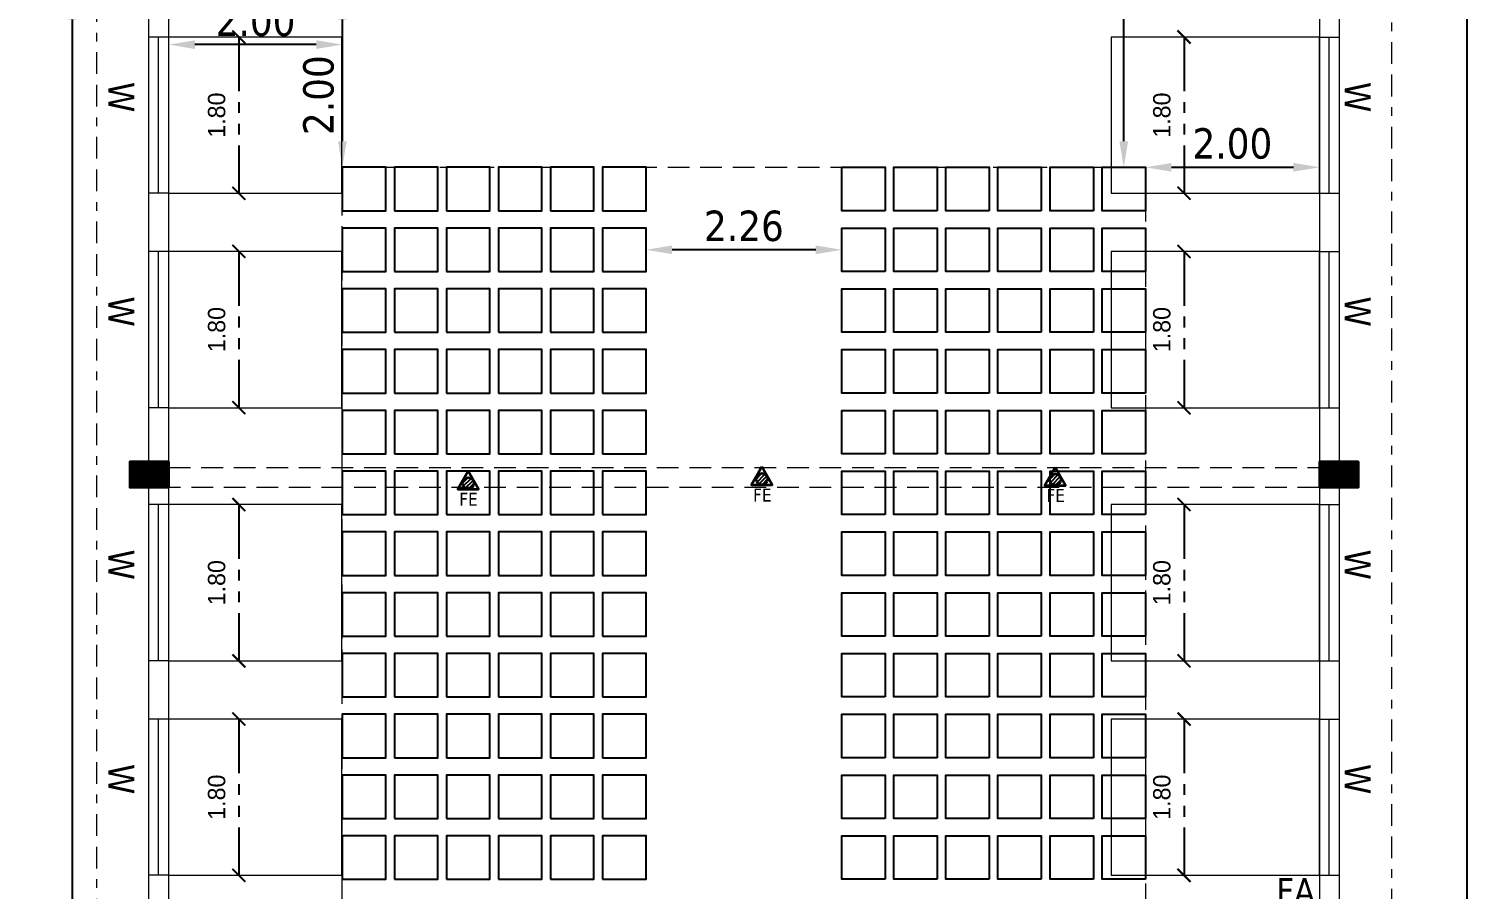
# Model space of a CAD drawing. Header units: metres. Extents: x -44 to 239, y -4 to 219.
# Drawn here: x 119.96 to 136.62, y 54.98 to 64.88 of the extents above; entities that cross this region are included whole.
import ezdxf

# ---------------------------------------------------------------- set-up
doc = ezdxf.new("R2010")
doc.units = ezdxf.units.M
doc.header["$MEASUREMENT"] = 0
for name, pattern in [('001- GROUND FLOOR PLAN$0$HIDDEN', [0.375, 0.25, -0.125]), ('BORDER2', [0.875, 0.25, -0.125, 0.25, -0.125, 0, -0.125]), ('HIDDEN2', [4.7625, 3.175, -1.5875]), ('PHANTOM2', [1.25, 0.625, -0.125, 0.125, -0.125, 0.125, -0.125])]:
    doc.linetypes.add(name, pattern=pattern)
for name, color, linetype in [('0 @ 1', 7, 'Continuous'), ('BLK_2_FLR_2_BLT_UP_AREA', 8, 'Continuous'), ('BLK_2_FLR_2_CARPET_AREA', 8, 'Continuous'), ('SEATING_AREA', 7, 'Continuous')]:
    doc.layers.add(name, color=color, linetype=linetype)
for name, color, linetype, lineweight in [('A-Column RCC', 6, 'Continuous', 30), ('A-Hatch Concrete-TC', 253, 'Continuous', 0), ('BLK_2_FLR_2_ROOM_1', 2, 'Continuous', 0), ('BLK_2_FLR_2_ROOM_1_LIGHT_VENTILATION_1', 232, 'Continuous', 0), ('BLK_2_FLR_2_SEATING_AREA', 7, 'Continuous', 0), ('FLOOR01', 7, 'Continuous', 30)]:
    doc.layers.add(name, color=color, linetype=linetype, lineweight=lineweight)
doc.styles.add('CODE', font='tahoma.ttf')
doc.styles.add('USA TEXT', font='GOTHIC.TTF')
doc.dimstyles.new('1-100-ED', dxfattribs={"dimtxt": 0.2, "dimasz": 0.15, "dimexe": 0.18, "dimexo": 0.0625, "dimgap": 0.15, "dimtad": 1, "dimzin": 0, "dimdsep": 46, "dimtxsty": 'USA TEXT', "dimblk": 'ARCHTICK', "dimcen": 0.1, "dimse1": 1, "dimse2": 1, "dimclrd": 256, "dimclrt": 256, "dimadec": 0, "dimazin": 0, "dimtfac": 1, "dimtofl": 0, "dimtmove": 0, "dimatfit": 3, "dimldrblk": 'ARCHTICK', "dimfxl": 0, "dimtolj": 1, "dimtzin": 0, "dimarcsym": 0})
doc.dimstyles.new('OUTER', dxfattribs={"dimscale": 0, "dimtxt": 0.35, "dimasz": 0.3, "dimexe": 0.18, "dimexo": 0.0625, "dimgap": 0.09, "dimtad": 1, "dimzin": 0, "dimdsep": 46, "dimtxsty": 'CODE', "dimcen": 0.09, "dimse1": 1, "dimse2": 1, "dimclrd": 256, "dimclrt": 1, "dimadec": 0, "dimazin": 0, "dimtfac": 1, "dimtofl": 0, "dimtmove": 2, "dimatfit": 3, "dimfxl": 0, "dimtolj": 1, "dimtzin": 0, "dimarcsym": 0})
pattern_1 = [(45, (53.7381, 43.56416), (-0.022097087, 0.022097087), [])]
pattern_2 = [(45, (57.119214, 43.55857), (-0.022097087, 0.022097087), [])]
pattern_3 = [(45, (50.35281, 43.515576), (-0.022097087, 0.022097087), [])]

# ---------------------------------------------------------------- blocks, each defined once
blk = doc.blocks.new('cq')
at = {"layer": 'A-Hatch Concrete-TC'}
h = blk.add_hatch(dxfattribs=at)
h.set_pattern_fill('ANSI31', scale=0.01, angle=90)
h.set_pattern_definition([(135, (0, 0), (-0.00088388347648, -0.00088388347648), [])])
h.paths.add_polyline_path([(8280.033, -864.633), (8280.033, -864.333), (8279.583, -864.333), (8279.583, -864.633)])
at = {"layer": 'A-Column RCC', "color": 7}
blk.add_lwpolyline([(8280.033, -864.633), (8280.033, -864.333), (8279.583, -864.333), (8279.583, -864.633)], close=True, dxfattribs=at)
blk = doc.blocks.new('*D1026')
at = {"lineweight": -2, "ltscale": 2}
blk.add_line((136.532, 69.481), (136.532, 19.264), dxfattribs=at)
at = {"ltscale": 2}
for points in [[(136.449, 69.481), (136.615, 69.481), (136.532, 69.981)], [(136.449, 19.264), (136.615, 19.264), (136.532, 18.764)]]:
    blk.add_solid(points, dxfattribs=at)
at = {"layer": 'Defpoints', "color": 0, "ltscale": 2}
for p in [(129.665, 69.981), (129.075, 18.764), (136.532, 18.764)]:
    blk.add_point(p, dxfattribs=at)
at = {"color": 1, "lineweight": 20, "ltscale": 2, "insert": (136.182, 44.373), "char_height": 0.5, "attachment_point": 5, "rotation": 90, "style": 'CODE'}
blk.add_mtext('\\A1;51.22', dxfattribs=at)
blk = doc.blocks.new('*D1033')
at = {"lineweight": -2}
blk.add_line((123.572, 63.589), (123.572, 64.991), dxfattribs=at)
for points in [[(123.522, 64.991), (123.622, 64.991), (123.572, 65.291)], [(123.522, 63.589), (123.622, 63.589), (123.572, 63.289)]]:
    blk.add_solid(points)
at = {"layer": 'Defpoints', "color": 0}
for p in [(123.572, 65.291), (123.572, 65.291), (123.572, 63.289)]:
    blk.add_point(p, dxfattribs=at)
at = {"color": 1, "lineweight": 20, "insert": (123.299, 64.12), "char_height": 0.35, "attachment_point": 5, "rotation": 90, "style": 'CODE'}
blk.add_mtext('\\A1;2.00', dxfattribs=at)
blk = doc.blocks.new('*D1034')
at = {"lineweight": -2}
blk.add_line((133.127, 63.289), (134.532, 63.289), dxfattribs=at)
for points in [[(133.127, 63.339), (133.127, 63.239), (132.827, 63.289)], [(134.532, 63.339), (134.532, 63.239), (134.832, 63.289)]]:
    blk.add_solid(points)
at = {"layer": 'Defpoints', "color": 0}
for p in [(134.832, 63.573), (132.827, 63.289), (134.832, 63.289)]:
    blk.add_point(p, dxfattribs=at)
at = {"color": 1, "lineweight": 20, "insert": (133.83, 63.561), "char_height": 0.35, "attachment_point": 5, "style": 'CODE'}
blk.add_mtext('\\A1;2.00', dxfattribs=at)
blk = doc.blocks.new('*D1035')
at = {"lineweight": -2}
blk.add_line((123.272, 64.702), (121.872, 64.702), dxfattribs=at)
for points in [[(121.872, 64.752), (121.872, 64.652), (121.572, 64.702)], [(123.272, 64.752), (123.272, 64.652), (123.572, 64.702)]]:
    blk.add_solid(points)
at = {"layer": 'Defpoints', "color": 0}
for p in [(121.572, 64.702), (121.572, 64.702), (123.572, 63.289)]:
    blk.add_point(p, dxfattribs=at)
at = {"color": 1, "lineweight": 20, "insert": (122.572, 64.974), "char_height": 0.35, "attachment_point": 5, "style": 'CODE'}
blk.add_mtext('\\A1;2.00', dxfattribs=at)
blk = doc.blocks.new('*U343')
at = {"color": 1}
blk.add_lwpolyline([(-0.25, -0.25), (0.25, -0.25), (0.25, 0.25), (-0.25, 0.25)], close=True, dxfattribs=at)
blk = doc.blocks.new('*U344')
at = {"color": 0, "linetype": 'ByBlock', "lineweight": -2}
for p in [(0, 3.5), (0.6, 3.5), (1.2, 3.5), (1.8, 3.5), (2.4, 3.5), (3, 3.5), (0, 2.8), (0.6, 2.8), (1.2, 2.8), (1.8, 2.8), (2.4, 2.8), (3, 2.8), (0, 2.1), (0.6, 2.1), (1.2, 2.1), (1.8, 2.1), (2.4, 2.1), (3, 2.1), (0, 1.4), (0.6, 1.4), (1.2, 1.4), (1.8, 1.4), (2.4, 1.4), (3, 1.4), (0, 0.7), (0.6, 0.7), (1.2, 0.7), (1.8, 0.7), (2.4, 0.7), (3, 0.7), (0, 0), (0.6, 0), (1.2, 0), (1.8, 0), (2.4, 0), (3, 0)]:
    blk.add_blockref('*U343', p, dxfattribs=at)
blk = doc.blocks.new('*U362')
at = {"color": 1}
blk.add_lwpolyline([(-0.25, -0.25), (0.25, -0.25), (0.25, 0.25), (-0.25, 0.25)], close=True, dxfattribs=at)
blk = doc.blocks.new('*U363')
at = {"color": 0, "linetype": 'ByBlock', "lineweight": -2}
for p in [(0, 3.5), (0.6, 3.5), (1.2, 3.5), (1.8, 3.5), (2.4, 3.5), (3, 3.5), (0, 2.8), (0.6, 2.8), (1.2, 2.8), (1.8, 2.8), (2.4, 2.8), (3, 2.8), (0, 2.1), (0.6, 2.1), (1.2, 2.1), (1.8, 2.1), (2.4, 2.1), (3, 2.1), (0, 1.4), (0.6, 1.4), (1.2, 1.4), (1.8, 1.4), (2.4, 1.4), (3, 1.4), (0, 0.7), (0.6, 0.7), (1.2, 0.7), (1.8, 0.7), (2.4, 0.7), (3, 0.7), (0, 0), (0.6, 0), (1.2, 0), (1.8, 0), (2.4, 0), (3, 0)]:
    blk.add_blockref('*U362', p, dxfattribs=at)
blk = doc.blocks.new('*D1144')
at = {"lineweight": -2}
blk.add_line((129.028, 62.339), (127.372, 62.339), dxfattribs=at)
for points in [[(127.372, 62.389), (127.372, 62.289), (127.072, 62.339)], [(129.028, 62.389), (129.028, 62.289), (129.328, 62.339)]]:
    blk.add_solid(points)
at = {"layer": 'Defpoints', "color": 0}
for p in [(127.072, 63.289), (129.328, 62.589), (127.072, 62.339)]:
    blk.add_point(p, dxfattribs=at)
at = {"color": 1, "lineweight": 20, "insert": (128.2, 62.612), "char_height": 0.35, "attachment_point": 5, "style": 'CODE'}
blk.add_mtext('\\A1;2.26', dxfattribs=at)
blk = doc.blocks.new('*U345')
at = {"color": 1}
blk.add_lwpolyline([(-0.25, -0.25), (0.25, -0.25), (0.25, 0.25), (-0.25, 0.25)], close=True, dxfattribs=at)
blk = doc.blocks.new('*U346')
at = {"color": 0, "linetype": 'ByBlock', "lineweight": -2}
for p in [(0, 3.5), (0.6, 3.5), (1.2, 3.5), (1.8, 3.5), (2.4, 3.5), (3, 3.5), (0, 2.8), (0.6, 2.8), (1.2, 2.8), (1.8, 2.8), (2.4, 2.8), (3, 2.8), (0, 2.1), (0.6, 2.1), (1.2, 2.1), (1.8, 2.1), (2.4, 2.1), (3, 2.1), (0, 1.4), (0.6, 1.4), (1.2, 1.4), (1.8, 1.4), (2.4, 1.4), (3, 1.4), (0, 0.7), (0.6, 0.7), (1.2, 0.7), (1.8, 0.7), (2.4, 0.7), (3, 0.7), (0, 0), (0.6, 0), (1.2, 0), (1.8, 0), (2.4, 0), (3, 0)]:
    blk.add_blockref('*U345', p, dxfattribs=at)
blk = doc.blocks.new('*U364')
at = {"color": 1}
blk.add_lwpolyline([(-0.25, -0.25), (0.25, -0.25), (0.25, 0.25), (-0.25, 0.25)], close=True, dxfattribs=at)
blk = doc.blocks.new('*U361')
at = {"color": 0, "linetype": 'ByBlock', "lineweight": -2}
for p in [(0, 3.5), (0.6, 3.5), (1.2, 3.5), (1.8, 3.5), (2.4, 3.5), (3, 3.5), (0, 2.8), (0.6, 2.8), (1.2, 2.8), (1.8, 2.8), (2.4, 2.8), (3, 2.8), (0, 2.1), (0.6, 2.1), (1.2, 2.1), (1.8, 2.1), (2.4, 2.1), (3, 2.1), (0, 1.4), (0.6, 1.4), (1.2, 1.4), (1.8, 1.4), (2.4, 1.4), (3, 1.4), (0, 0.7), (0.6, 0.7), (1.2, 0.7), (1.8, 0.7), (2.4, 0.7), (3, 0.7), (0, 0), (0.6, 0), (1.2, 0), (1.8, 0), (2.4, 0), (3, 0)]:
    blk.add_blockref('*U364', p, dxfattribs=at)
blk = doc.blocks.new('*D1039')
at = {"lineweight": -2}
for p, q in [((132.578, 67.221), (132.578, 66.512)), ((132.578, 63.589), (132.578, 65.434))]:
    blk.add_line(p, q, dxfattribs=at)
for points in [[(132.528, 67.221), (132.628, 67.221), (132.578, 67.521)], [(132.528, 63.589), (132.628, 63.589), (132.578, 63.289)]]:
    blk.add_solid(points)
at = {"layer": 'Defpoints', "color": 0}
for p in [(132.602, 67.521), (132.578, 63.289), (132.602, 63.289)]:
    blk.add_point(p, dxfattribs=at)
at = {"color": 1, "lineweight": 20, "insert": (132.578, 65.973), "char_height": 0.35, "attachment_point": 5, "rotation": 90, "style": 'CODE'}
blk.add_mtext('\\A1;4.23', dxfattribs=at)
blk = doc.blocks.new('*D1042')
at = {"lineweight": -2}
blk.add_line((120.461, 34.444), (120.461, 64.991), dxfattribs=at)
for points in [[(120.411, 64.991), (120.511, 64.991), (120.461, 65.291)], [(120.411, 34.444), (120.511, 34.444), (120.461, 34.144)]]:
    blk.add_solid(points)
at = {"layer": 'Defpoints', "color": 0}
for p in [(120.461, 65.291), (121.572, 65.291), (121.572, 34.144)]:
    blk.add_point(p, dxfattribs=at)
at = {"color": 1, "lineweight": 20, "insert": (120.189, 49.718), "char_height": 0.35, "attachment_point": 5, "rotation": 90, "style": 'CODE'}
blk.add_mtext('\\A1;31.15', dxfattribs=at)
blk = doc.blocks.new('_ArchTick')
at = {"color": 0, "linetype": 'ByBlock', "const_width": 0.15}
blk.add_lwpolyline([(-0.5, -0.5), (0.5, 0.5)], dxfattribs=at)
blk = doc.blocks.new('*D707')
at = {"layer": 'BLK_2_FLR_2_ROOM_1_LIGHT_VENTILATION_1', "linetype": 'PHANTOM2', "lineweight": -2}
blk.add_line((122.379, 56.935), (122.379, 55.135), dxfattribs=at)
at = {"layer": 'Defpoints', "color": 0}
for p in [(121.71, 56.935), (121.71, 55.135), (122.379, 55.135)]:
    blk.add_point(p, dxfattribs=at)
at = {"layer": 'BLK_2_FLR_2_ROOM_1_LIGHT_VENTILATION_1', "lineweight": -2, "xscale": 0.15, "yscale": 0.15, "zscale": 0.15}
for p, rotation in [((122.379, 56.935), 90), ((122.379, 55.135), 270)]:
    blk.add_blockref('_ArchTick', p, dxfattribs=dict(at, rotation=rotation))
at = {"layer": 'BLK_2_FLR_2_ROOM_1_LIGHT_VENTILATION_1', "insert": (122.124, 56.035), "char_height": 0.2, "attachment_point": 5, "rotation": 90, "style": 'USA TEXT'}
blk.add_mtext('\\A1;1.80', dxfattribs=at)
blk = doc.blocks.new('*D708')
at = {"layer": 'BLK_2_FLR_2_ROOM_1_LIGHT_VENTILATION_1', "linetype": 'PHANTOM2', "lineweight": -2}
blk.add_line((122.379, 59.405), (122.379, 57.605), dxfattribs=at)
at = {"layer": 'Defpoints', "color": 0}
for p in [(121.71, 59.405), (121.71, 57.605), (122.379, 57.605)]:
    blk.add_point(p, dxfattribs=at)
at = {"layer": 'BLK_2_FLR_2_ROOM_1_LIGHT_VENTILATION_1', "lineweight": -2, "xscale": 0.15, "yscale": 0.15, "zscale": 0.15}
for p, rotation in [((122.379, 59.405), 90), ((122.379, 57.605), 270)]:
    blk.add_blockref('_ArchTick', p, dxfattribs=dict(at, rotation=rotation))
at = {"layer": 'BLK_2_FLR_2_ROOM_1_LIGHT_VENTILATION_1', "insert": (122.124, 58.505), "char_height": 0.2, "attachment_point": 5, "rotation": 90, "style": 'USA TEXT'}
blk.add_mtext('\\A1;1.80', dxfattribs=at)
blk = doc.blocks.new('*D709')
at = {"layer": 'BLK_2_FLR_2_ROOM_1_LIGHT_VENTILATION_1', "linetype": 'PHANTOM2', "lineweight": -2}
blk.add_line((122.379, 62.32), (122.379, 60.52), dxfattribs=at)
at = {"layer": 'Defpoints', "color": 0}
for p in [(121.71, 62.32), (121.71, 60.52), (122.379, 60.52)]:
    blk.add_point(p, dxfattribs=at)
at = {"layer": 'BLK_2_FLR_2_ROOM_1_LIGHT_VENTILATION_1', "lineweight": -2, "xscale": 0.15, "yscale": 0.15, "zscale": 0.15}
for p, rotation in [((122.379, 62.32), 90), ((122.379, 60.52), 270)]:
    blk.add_blockref('_ArchTick', p, dxfattribs=dict(at, rotation=rotation))
at = {"layer": 'BLK_2_FLR_2_ROOM_1_LIGHT_VENTILATION_1', "insert": (122.124, 61.42), "char_height": 0.2, "attachment_point": 5, "rotation": 90, "style": 'USA TEXT'}
blk.add_mtext('\\A1;1.80', dxfattribs=at)
blk = doc.blocks.new('*D710')
at = {"layer": 'BLK_2_FLR_2_ROOM_1_LIGHT_VENTILATION_1', "linetype": 'PHANTOM2', "lineweight": -2}
blk.add_line((122.379, 64.79), (122.379, 62.99), dxfattribs=at)
at = {"layer": 'Defpoints', "color": 0}
for p in [(121.71, 64.79), (121.71, 62.99), (122.379, 62.99)]:
    blk.add_point(p, dxfattribs=at)
at = {"layer": 'BLK_2_FLR_2_ROOM_1_LIGHT_VENTILATION_1', "lineweight": -2, "xscale": 0.15, "yscale": 0.15, "zscale": 0.15}
for p, rotation in [((122.379, 64.79), 90), ((122.379, 62.99), 270)]:
    blk.add_blockref('_ArchTick', p, dxfattribs=dict(at, rotation=rotation))
at = {"layer": 'BLK_2_FLR_2_ROOM_1_LIGHT_VENTILATION_1', "insert": (122.124, 63.89), "char_height": 0.2, "attachment_point": 5, "rotation": 90, "style": 'USA TEXT'}
blk.add_mtext('\\A1;1.80', dxfattribs=at)
blk = doc.blocks.new('*D712')
at = {"layer": 'BLK_2_FLR_2_ROOM_1_LIGHT_VENTILATION_1', "linetype": 'PHANTOM2', "lineweight": -2}
blk.add_line((133.272, 64.79), (133.272, 62.99), dxfattribs=at)
at = {"layer": 'Defpoints', "color": 0}
for p in [(132.603, 64.79), (132.603, 62.99), (133.272, 62.99)]:
    blk.add_point(p, dxfattribs=at)
at = {"layer": 'BLK_2_FLR_2_ROOM_1_LIGHT_VENTILATION_1', "lineweight": -2, "xscale": 0.15, "yscale": 0.15, "zscale": 0.15}
for p, rotation in [((133.272, 64.79), 90), ((133.272, 62.99), 270)]:
    blk.add_blockref('_ArchTick', p, dxfattribs=dict(at, rotation=rotation))
at = {"layer": 'BLK_2_FLR_2_ROOM_1_LIGHT_VENTILATION_1', "insert": (133.017, 63.89), "char_height": 0.2, "attachment_point": 5, "rotation": 90, "style": 'USA TEXT'}
blk.add_mtext('\\A1;1.80', dxfattribs=at)
blk = doc.blocks.new('*D713')
at = {"layer": 'BLK_2_FLR_2_ROOM_1_LIGHT_VENTILATION_1', "linetype": 'PHANTOM2', "lineweight": -2}
blk.add_line((133.272, 62.32), (133.272, 60.52), dxfattribs=at)
at = {"layer": 'Defpoints', "color": 0}
for p in [(132.603, 62.32), (132.603, 60.52), (133.272, 60.52)]:
    blk.add_point(p, dxfattribs=at)
at = {"layer": 'BLK_2_FLR_2_ROOM_1_LIGHT_VENTILATION_1', "lineweight": -2, "xscale": 0.15, "yscale": 0.15, "zscale": 0.15}
for p, rotation in [((133.272, 62.32), 90), ((133.272, 60.52), 270)]:
    blk.add_blockref('_ArchTick', p, dxfattribs=dict(at, rotation=rotation))
at = {"layer": 'BLK_2_FLR_2_ROOM_1_LIGHT_VENTILATION_1', "insert": (133.017, 61.42), "char_height": 0.2, "attachment_point": 5, "rotation": 90, "style": 'USA TEXT'}
blk.add_mtext('\\A1;1.80', dxfattribs=at)
blk = doc.blocks.new('*D714')
at = {"layer": 'BLK_2_FLR_2_ROOM_1_LIGHT_VENTILATION_1', "linetype": 'PHANTOM2', "lineweight": -2}
blk.add_line((133.272, 59.405), (133.272, 57.605), dxfattribs=at)
at = {"layer": 'Defpoints', "color": 0}
for p in [(132.603, 59.405), (132.603, 57.605), (133.272, 57.605)]:
    blk.add_point(p, dxfattribs=at)
at = {"layer": 'BLK_2_FLR_2_ROOM_1_LIGHT_VENTILATION_1', "lineweight": -2, "xscale": 0.15, "yscale": 0.15, "zscale": 0.15}
for p, rotation in [((133.272, 59.405), 90), ((133.272, 57.605), 270)]:
    blk.add_blockref('_ArchTick', p, dxfattribs=dict(at, rotation=rotation))
at = {"layer": 'BLK_2_FLR_2_ROOM_1_LIGHT_VENTILATION_1', "insert": (133.017, 58.505), "char_height": 0.2, "attachment_point": 5, "rotation": 90, "style": 'USA TEXT'}
blk.add_mtext('\\A1;1.80', dxfattribs=at)
blk = doc.blocks.new('*D715')
at = {"layer": 'BLK_2_FLR_2_ROOM_1_LIGHT_VENTILATION_1', "linetype": 'PHANTOM2', "lineweight": -2}
blk.add_line((133.272, 56.935), (133.272, 55.135), dxfattribs=at)
at = {"layer": 'Defpoints', "color": 0}
for p in [(132.603, 56.935), (132.603, 55.135), (133.272, 55.135)]:
    blk.add_point(p, dxfattribs=at)
at = {"layer": 'BLK_2_FLR_2_ROOM_1_LIGHT_VENTILATION_1', "lineweight": -2, "xscale": 0.15, "yscale": 0.15, "zscale": 0.15}
for p, rotation in [((133.272, 56.935), 90), ((133.272, 55.135), 270)]:
    blk.add_blockref('_ArchTick', p, dxfattribs=dict(at, rotation=rotation))
at = {"layer": 'BLK_2_FLR_2_ROOM_1_LIGHT_VENTILATION_1', "insert": (133.017, 56.035), "char_height": 0.2, "attachment_point": 5, "rotation": 90, "style": 'USA TEXT'}
blk.add_mtext('\\A1;1.80', dxfattribs=at)

msp = doc.modelspace()

# ---------------------------------------------------------------- hatches: boundary and pattern name
at = {"lineweight": 25}
h = msp.add_hatch(dxfattribs=at)
h.set_pattern_fill('ANSI31', color=256, scale=0.25)
h.set_pattern_definition(pattern_3)
h.paths.add_polyline_path([(124.95613, 59.65083, 1), (125.08727, 59.65083, 1)])
h = msp.add_hatch(dxfattribs=at)
h.set_pattern_fill('ANSI31', color=256, scale=0.25)
h.set_pattern_definition(pattern_3)
h.paths.add_polyline_path([(124.95613, 59.65083, 1), (125.08727, 59.65083, 1)])
h = msp.add_hatch(dxfattribs=at)
h.set_pattern_fill('ANSI31', color=256, scale=0.25)
h.set_pattern_definition(pattern_1)
h.paths.add_polyline_path([(128.34142, 59.69942, 1), (128.47256, 59.69942, 1)])
h = msp.add_hatch(dxfattribs=at)
h.set_pattern_fill('ANSI31', color=256, scale=0.25)
h.set_pattern_definition(pattern_1)
h.paths.add_polyline_path([(128.34142, 59.69942, 1), (128.47256, 59.69942, 1)])
h = msp.add_hatch(dxfattribs=at)
h.set_pattern_fill('ANSI31', color=256, scale=0.25)
h.set_pattern_definition(pattern_2)
h.paths.add_polyline_path([(131.72253, 59.69383, 1), (131.85367, 59.69383, 1)])
h = msp.add_hatch(dxfattribs=at)
h.set_pattern_fill('ANSI31', color=256, scale=0.25)
h.set_pattern_definition(pattern_2)
h.paths.add_polyline_path([(131.72253, 59.69383, 1), (131.85367, 59.69383, 1)])

# ---------------------------------------------------------------- linework, layer by layer
at = {"color": 7, "lineweight": 20}
for p, q in [((121.56767, 64.78952), (121.33767, 64.78952)), ((134.8317, 64.78952), (135.0617, 64.78952)), ((121.56767, 62.98952), (121.33767, 62.98952)), ((134.8317, 62.98952), (135.0617, 62.98952)), ((121.56767, 62.31962), (121.33767, 62.31962)), ((134.8317, 62.31962), (135.0617, 62.31962)), ((121.56767, 60.51962), (121.33767, 60.51962)), ((134.8317, 60.51962), (135.0617, 60.51962)), ((121.56767, 59.40482), (121.33767, 59.40482)), ((134.8317, 59.40482), (135.0617, 59.40482)), ((121.56767, 57.60482), (121.33767, 57.60482)), ((134.8317, 57.60482), (135.0617, 57.60482)), ((121.56767, 56.93492), (121.33767, 56.93492)), ((134.8317, 56.93492), (135.0617, 56.93492)), ((121.56767, 55.13492), (121.33767, 55.13492)), ((134.8317, 55.13492), (135.0617, 55.13492))]:
    msp.add_line(p, q, dxfattribs=at)
at = {"color": 7, "linetype": 'HIDDEN2', "lineweight": 20}
for p, q in [((121.45267, 62.98952), (121.45267, 64.78952)), ((134.9467, 62.98952), (134.9467, 64.78952)), ((121.45267, 60.51962), (121.45267, 62.31962)), ((134.9467, 60.51962), (134.9467, 62.31962)), ((121.45267, 57.60482), (121.45267, 59.40482)), ((134.9467, 57.60482), (134.9467, 59.40482)), ((121.45267, 55.13492), (121.45267, 56.93492)), ((134.9467, 55.13492), (134.9467, 56.93492))]:
    msp.add_line(p, q, dxfattribs=at)
at = {"color": 7, "linetype": '001- GROUND FLOOR PLAN$0$HIDDEN', "lineweight": 20}
for p, q in [((121.5717, 59.83107), (134.8317, 59.83107)), ((134.8317, 59.60107), (121.5717, 59.60107))]:
    msp.add_line(p, q, dxfattribs=at)
at = {"linetype": 'BORDER2', "lineweight": 20}
msp.add_lwpolyline([(120.7417, 18.16407), (120.7417, 70.58107), (135.6617, 70.58107), (135.6617, 18.16407)], close=True, dxfattribs=at)
at = {"color": 7, "lineweight": 20}
msp.add_lwpolyline([(134.8317, 67.52107), (134.8317, 21.22407)], dxfattribs=at)
at = {"lineweight": 35}
for points in [[(128.40699, 59.83783), (128.28711, 59.63021), (128.52686, 59.63021)], [(128.40699, 59.83783), (128.28711, 59.63021), (128.52686, 59.63021)], [(131.7881, 59.83225), (131.66823, 59.62462), (131.90798, 59.62462)], [(131.7881, 59.83225), (131.66823, 59.62462), (131.90798, 59.62462)], [(125.0217, 59.78925), (124.90183, 59.58162), (125.14157, 59.58162)], [(125.0217, 59.78925), (124.90183, 59.58162), (125.14157, 59.58162)]]:
    msp.add_lwpolyline(points, close=True, dxfattribs=at)
for centre in [(125.0217, 59.65083), (125.0217, 59.65083), (128.40699, 59.69942), (128.40699, 59.69942), (131.7881, 59.69383), (131.7881, 59.69383)]:
    msp.add_circle(centre, 0.06557, dxfattribs=at)
at = {"layer": 'BLK_2_FLR_2_BLT_UP_AREA', "color": 8, "lineweight": 20}
msp.add_lwpolyline([(121.3417, 18.76407), (121.3417, 69.98107), (135.0617, 69.98107), (135.0617, 18.76407)], close=True, dxfattribs=at)
at = {"layer": 'BLK_2_FLR_2_CARPET_AREA', "color": 8, "lineweight": 20}
msp.add_lwpolyline([(132.6017, 67.52107), (134.8317, 67.52107), (134.8317, 29.00407), (134.8317, 23.45407), (121.5717, 23.45407), (121.5717, 65.29107), (126.5717, 65.29107), (126.5717, 69.75107), (132.6017, 69.75107)], close=True, dxfattribs=at)
at = {"layer": 'BLK_2_FLR_2_ROOM_1'}
msp.add_lwpolyline([(132.6017, 67.52107), (134.8317, 67.52107), (134.8317, 29.00407), (134.8317, 23.45407), (121.5717, 23.45407), (121.5717, 65.29107), (126.5717, 65.29107), (126.5717, 69.75107), (132.6017, 69.75107)], close=True, dxfattribs=at)
at = {"layer": 'BLK_2_FLR_2_ROOM_1_LIGHT_VENTILATION_1', "color": 2}
for points in [[(121.56767, 62.98952), (123.56767, 62.98952), (123.56767, 64.78952), (121.56767, 64.78952)], [(132.4317, 62.98952), (134.8317, 62.98952), (134.8317, 64.78952), (132.4317, 64.78952)], [(121.56767, 60.51962), (123.56767, 60.51962), (123.56767, 62.31962), (121.56767, 62.31962)], [(132.4317, 60.51962), (134.8317, 60.51962), (134.8317, 62.31962), (132.4317, 62.31962)], [(121.56767, 57.60482), (123.56767, 57.60482), (123.56767, 59.40482), (121.56767, 59.40482)], [(132.4317, 57.60482), (134.8317, 57.60482), (134.8317, 59.40482), (132.4317, 59.40482)], [(121.56767, 55.13492), (123.56767, 55.13492), (123.56767, 56.93492), (121.56767, 56.93492)], [(132.4317, 55.13492), (134.8317, 55.13492), (134.8317, 56.93492), (132.4317, 56.93492)]]:
    msp.add_lwpolyline(points, close=True, dxfattribs=at)
at = {"layer": 'BLK_2_FLR_2_SEATING_AREA', "linetype": '001- GROUND FLOOR PLAN$0$HIDDEN', "lineweight": 20}
msp.add_lwpolyline([(123.5717, 63.28917), (132.82767, 63.28917), (132.82767, 36.48549), (123.5717, 36.48549)], close=True, dxfattribs=at)
at = {"layer": 'SEATING_AREA', "linetype": '001- GROUND FLOOR PLAN$0$HIDDEN', "lineweight": 20}
msp.add_lwpolyline([(123.5717, 63.28909), (132.82767, 63.28909), (132.82767, 36.48541), (123.5717, 36.48541)], close=True, dxfattribs=at)

# ---------------------------------------------------------------- block references
at = {"color": 7, "lineweight": 20}
for name, p in [('*U344', (123.8217, 59.53925)), ('cq', (-8158.46162, 924.2336)), ('*U346', (123.8217, 55.33925))]:
    msp.add_blockref(name, p, dxfattribs=at)
at = {"color": 7, "lineweight": 20, "xscale": -1}
for name, p in [('*U363', (132.57767, 59.53925)), ('cq', (8414.86502, 924.2336)), ('*U361', (132.57767, 55.33925))]:
    msp.add_blockref(name, p, dxfattribs=at)

# ---------------------------------------------------------------- texts
at = {"lineweight": 35, "style": 'CODE'}
for s, height, p in [('FE', 0.15, (124.91955, 59.39123)), ('FE', 0.15, (124.91955, 59.39123)), ('FE', 0.15, (128.30484, 59.43981)), ('FE', 0.15, (128.30484, 59.43981)), ('FE', 0.15, (131.68595, 59.43422)), ('FE', 0.15, (131.68595, 59.43422)), ('FA', 0.3, (134.3365, 54.80272))]:
    msp.add_text(s, height=height, dxfattribs=at).set_placement(p)
at = {"layer": 'FLOOR01', "color": 7, "lineweight": 20, "style": 'CODE'}
for p in [(120.87495, 64.27214), (135.12442, 64.27214), (120.87495, 61.80224), (135.12442, 61.80224), (120.87495, 58.88744), (135.12442, 58.88744), (120.87495, 56.41754), (135.12442, 56.41754)]:
    msp.add_text('W', height=0.3, rotation=270, dxfattribs=at).set_placement(p)

# ---------------------------------------------------------------- dimensions: what is measured, and where the dimension line sits
at = {"layer": '0 @ 1', "color": 7, "lineweight": 20, "ltscale": 2}
dim = msp.add_linear_dim(base=(136.53192, 18.76407), p1=(129.66547, 69.98107), p2=(129.07468, 18.76407), angle=90, dimstyle='OUTER', override={"dimscale": 1, "dimtxt": 0.5, "dimasz": 0.5, "dimtad": 3, "dimtix": 0, "dimtofl": 0, "dimtmove": 2, "dimatfit": 3}, dxfattribs=at)
dim.commit()
dim.dimension.update_dxf_attribs({"geometry": '*D1026', "text_midpoint": (136.18151, 44.37257)})
at = {"layer": '0 @ 1', "color": 7, "lineweight": 20}
for base, p1, p2, picture, middle in [((132.57767, 63.28925), (132.6017, 67.52107), (132.6017, 63.28925), '*D1039', (132.57767, 65.97322)), ((123.5717, 65.29107), (123.5717, 63.28917), (123.5717, 65.29107), '*D1033', (123.29941, 64.12047))]:
    dim = msp.add_linear_dim(base=base, p1=p1, p2=p2, angle=90, dimstyle='OUTER', override={"dimscale": 1, "dimtix": 0, "dimtofl": 0, "dimtmove": 2, "dimatfit": 3}, dxfattribs=at)
    dim.commit()
    dim.dimension.update_dxf_attribs({"geometry": picture, "text_midpoint": middle, "dimtype": 128})
dim = msp.add_linear_dim(base=(120.46146, 65.29107), p1=(121.5717, 34.14407), p2=(121.5717, 65.29107), angle=90, dimstyle='OUTER', override={"dimscale": 1, "dimtix": 0, "dimtofl": 0, "dimtmove": 2, "dimatfit": 3}, dxfattribs=at)
dim.commit()
dim.dimension.update_dxf_attribs({"geometry": '*D1042', "text_midpoint": (120.18917, 49.71757)})
for base, p1, p2, picture, middle in [((121.5717, 64.70176), (123.5717, 63.28917), (121.5717, 64.70176), '*D1035', (122.5717, 64.97404)), ((134.8317, 63.28917), (132.82736, 63.28922), (134.8317, 63.57312), '*D1034', (133.82953, 63.56146)), ((127.0717, 62.33925), (129.32767, 62.58925), (127.0717, 63.28917), '*D1144', (128.19969, 62.61154))]:
    dim = msp.add_linear_dim(base=base, p1=p1, p2=p2, dimstyle='OUTER', override={"dimscale": 1, "dimtix": 0, "dimtofl": 0, "dimtmove": 2, "dimatfit": 3}, dxfattribs=at)
    dim.commit()
    dim.dimension.update_dxf_attribs({"geometry": picture, "text_midpoint": middle})
at = {"layer": 'BLK_2_FLR_2_ROOM_1_LIGHT_VENTILATION_1', "color": 232}
for base, p1, p2, picture, middle in [((122.37935, 62.98952), (121.71047, 64.78952), (121.71047, 62.98952), '*D710', (122.12432, 63.88952)), ((133.27194, 62.98952), (132.60306, 64.78952), (132.60306, 62.98952), '*D712', (133.01691, 63.88952)), ((122.37935, 60.51962), (121.71047, 62.31962), (121.71047, 60.51962), '*D709', (122.12432, 61.41962)), ((133.27194, 60.51962), (132.60306, 62.31962), (132.60306, 60.51962), '*D713', (133.01691, 61.41962)), ((122.37935, 57.60482), (121.71047, 59.40482), (121.71047, 57.60482), '*D708', (122.12432, 58.50482)), ((133.27194, 57.60482), (132.60306, 59.40482), (132.60306, 57.60482), '*D714', (133.01691, 58.50482)), ((122.37935, 55.13492), (121.71047, 56.93492), (121.71047, 55.13492), '*D707', (122.12432, 56.03492)), ((133.27194, 55.13492), (132.60306, 56.93492), (132.60306, 55.13492), '*D715', (133.01691, 56.03492))]:
    dim = msp.add_linear_dim(base=base, p1=p1, p2=p2, angle=90, dimstyle='1-100-ED', override={"dimfxl": 75, "dimarcsym": 2}, dxfattribs=at)
    dim.commit()
    dim.dimension.update_dxf_attribs({"geometry": picture, "text_midpoint": middle})

doc.saveas('drawing.dxf')
